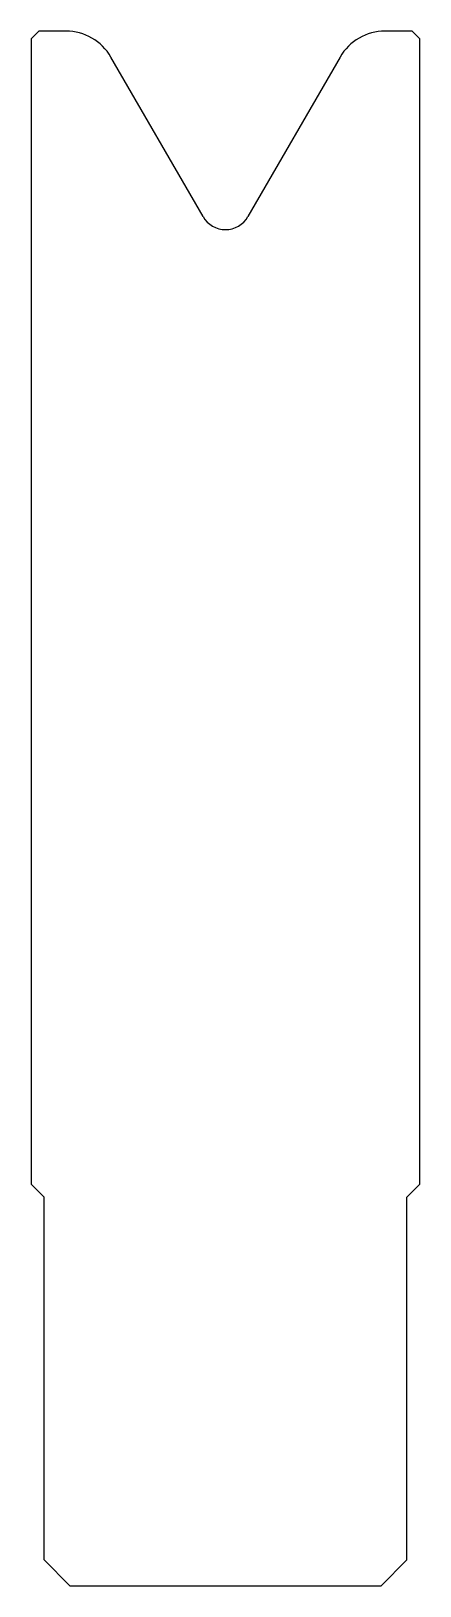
# Model space of a CAD drawing. Extents: x 58.4 to 73.4, y 74.4 to 134.4.
import ezdxf

# ---------------------------------------------------------------- set-up
doc = ezdxf.new("R2010")
doc.units = 0
doc.header["$LTSCALE"] = 25.4
doc.layers.add('PREDEFINITO', color=7, linetype='CONTINUOUS')

msp = doc.modelspace()

# ---------------------------------------------------------------- linework, layer by layer
at = {"layer": 'PREDEFINITO', "color": 7, "linetype": 'CONTINUOUS'}
for p, q in [((58.664, 134.409), (58.364, 134.109)), ((59.71, 134.409), (58.664, 134.409)), ((73.064, 134.409), (72.018, 134.409)), ((73.364, 134.109), (73.064, 134.409)), ((58.364, 134.109), (58.364, 89.909)), ((73.364, 89.909), (73.364, 134.109)), ((64.998, 127.25), (61.442, 133.409)), ((70.286, 133.409), (66.73, 127.25)), ((58.864, 89.409), (58.364, 89.909)), ((58.864, 75.409), (58.864, 89.409)), ((72.864, 89.409), (73.364, 89.909)), ((72.864, 75.409), (72.864, 89.409)), ((58.864, 75.409), (59.864, 74.409)), ((71.864, 74.409), (72.864, 75.409)), ((59.864, 74.409), (71.864, 74.409))]:
    msp.add_line(p, q, dxfattribs=at)
for centre, radius, start, end in [((59.71, 132.409), 2, 30, 90), ((72.018, 132.409), 2, 90, 150), ((65.864, 127.75), 1, 210, 330)]:
    msp.add_arc(centre, radius, start, end, dxfattribs=at)

doc.saveas('drawing.dxf')
